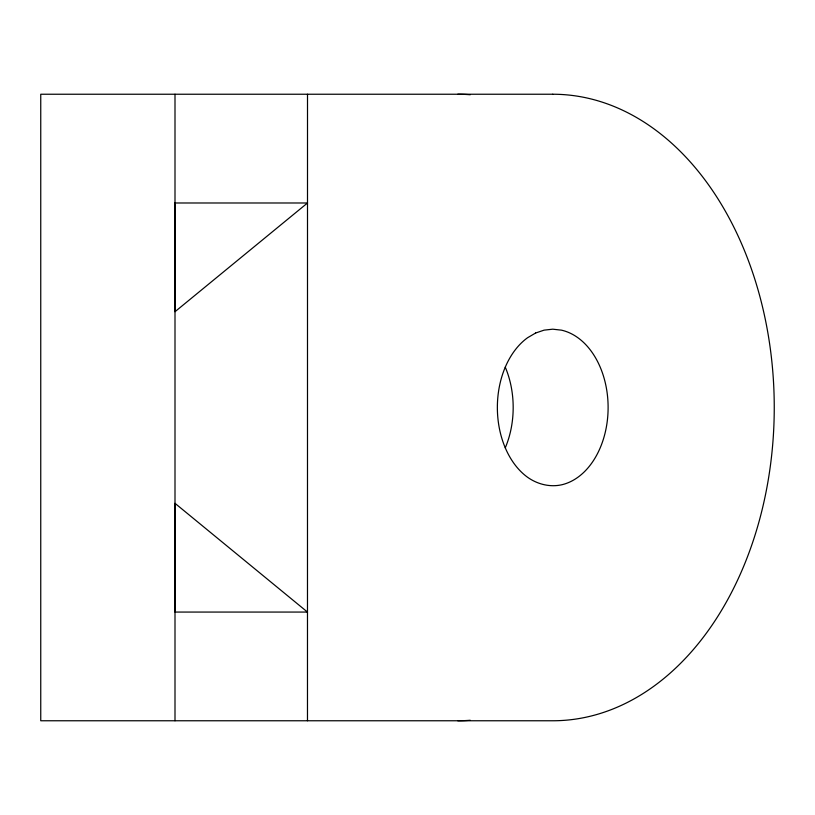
<?xml version="1.0" encoding="UTF-8"?>
<svg xmlns="http://www.w3.org/2000/svg" width="815" height="815" viewBox="0 0 815 815"><rect width="100%" height="100%" fill="white"/><g stroke="black" fill="none" stroke-linecap="round" stroke-linejoin="round"><path stroke-width="1.22" d="M307.51 94.234L307.479 720.766M175.001 94.234L175.001 720.766M457.806 94.234A313.266 221.507 90 0 1 470.224 94.734M470.224 720.266A313.266 221.507 90 0 1 457.806 720.766M505.269 367.168A78.311 55.379 -90 0 1 505.269 447.832M175.001 202.986L174.991 311.717L307.51 202.986L175.001 202.986M535.628 333.019L527.6 337.716A78.311 55.379 -90 0 0 497.364 407.5A78.311 55.379 -90 0 0 527.6 477.284C537.319 484.192 549.636 487.37 561.403 484.854A78.311 55.379 -90 0 0 608.112 407.5A78.311 55.379 -90 0 0 561.403 330.146L552.743 329.189L544.074 330.146L535.628 333.019M552.743 94.234L40.75 94.234L40.75 720.766L552.743 720.766A313.266 221.507 90 0 0 774.25 407.5A313.266 221.507 90 0 0 552.743 94.234M307.479 612.065L175.001 612.065L174.991 503.313L307.479 612.065"/></g></svg>
